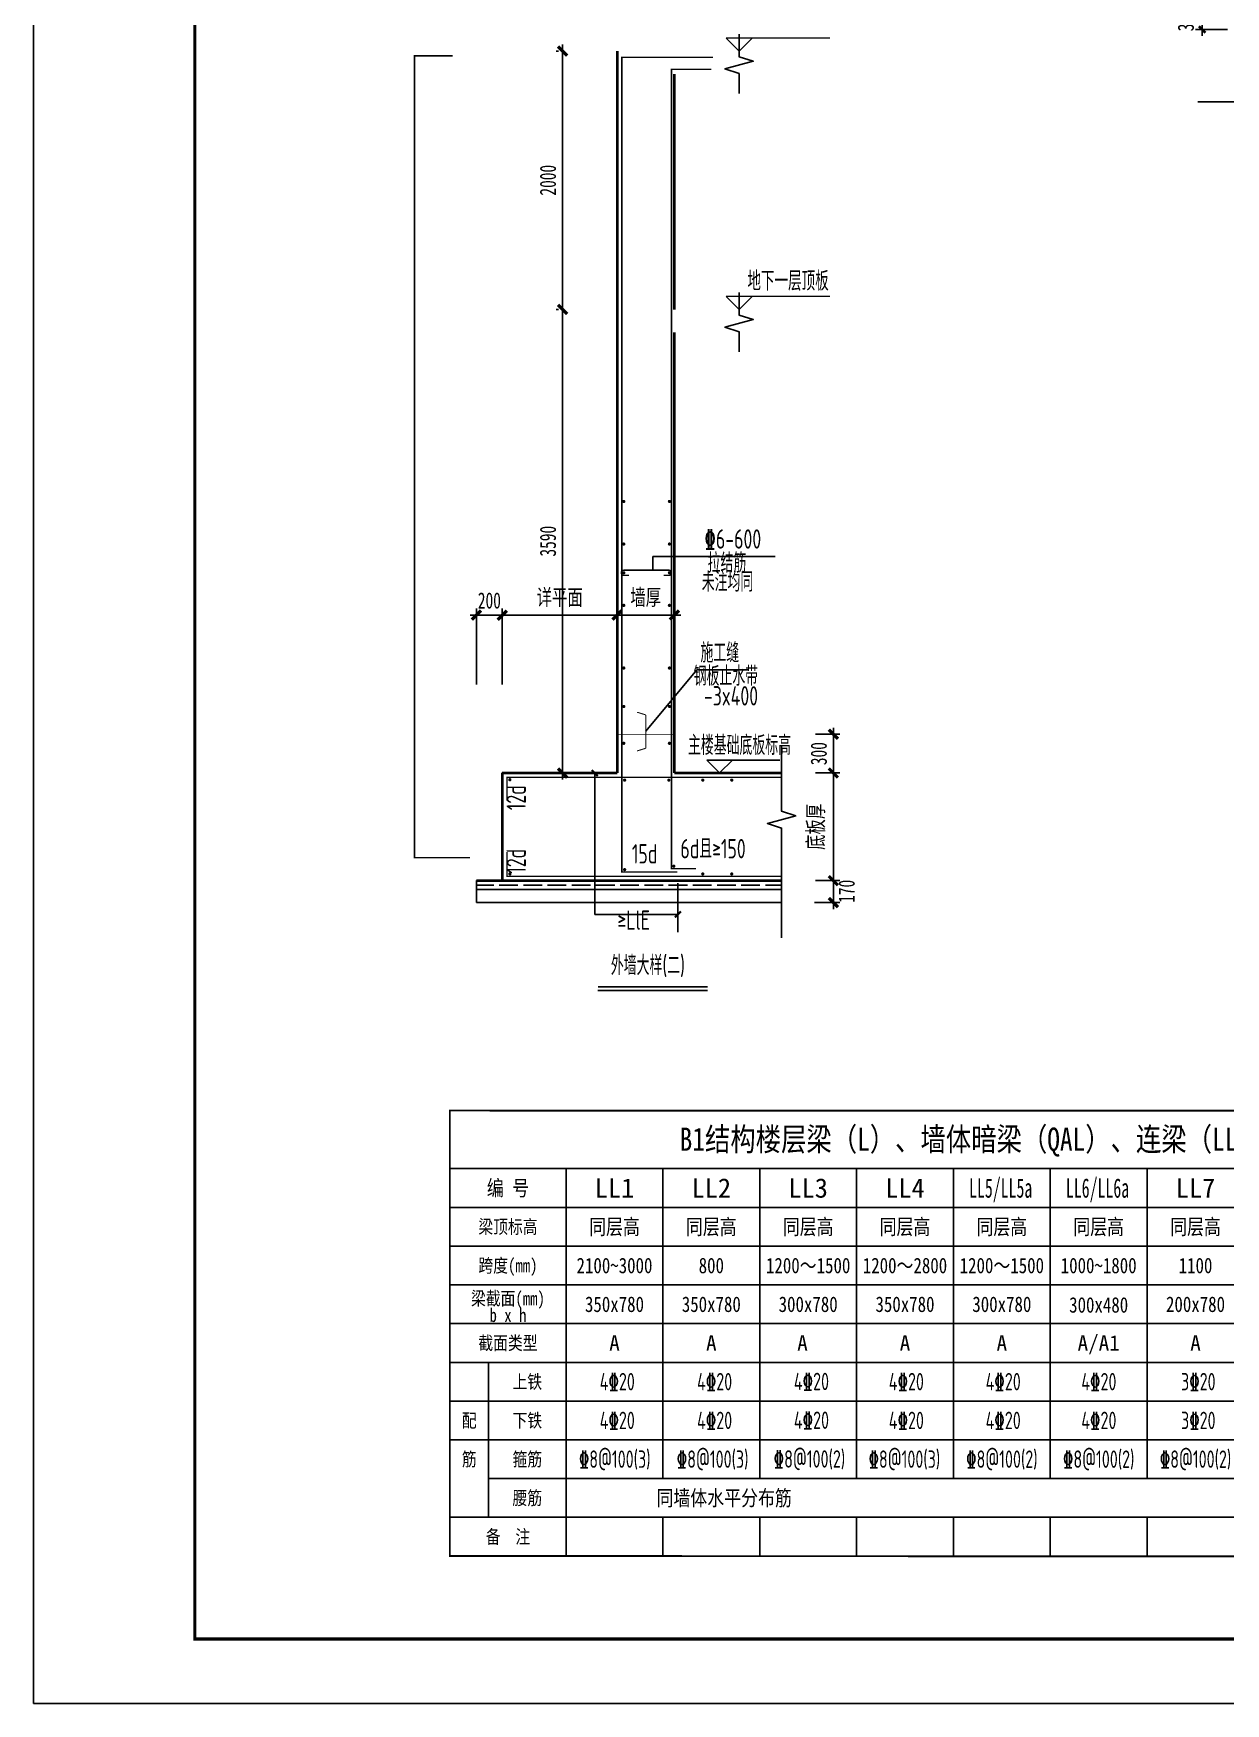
# Model space of a CAD drawing. Extents: x -3200781797 to -8106663, y 494714 to 1244925.
# Drawn here: x -8190763 to -8172296, y 494714 to 520580 of the extents above; entities that cross this region are included whole.
import ezdxf
from ezdxf.enums import TextEntityAlignment as Align
from ezdxf.xclip import XClip

# ---------------------------------------------------------------- set-up
doc = ezdxf.new("R2010")
doc.units = 0
doc.header["$LTSCALE"] = 1000
doc.header["$MEASUREMENT"] = 0
doc.header["$XCLIPFRAME"] = 0
doc.linetypes.add('DASH', pattern=[0.35, 0.25, -0.1])
doc.linetypes.add('节点$0$DASHED', pattern=[0.75, 0.5, -0.25])
doc.layers.get('Defpoints').update_dxf_attribs({"color": 30, "linetype": 'DASH'})
for name, color, linetype in [('3#4#5#模板$0$BORDER', 7, 'Continuous'), ('3#4#5#模板$0$S-SLAB-TEXT', 120, 'Continuous'), ('3#4#5#模板$0$THIN', 7, 'Continuous'), ('DIM', 3, 'Continuous'), ('S-ANNO-TABS', 4, 'Continuous'), ('S-ANNO-TABT', 7, 'Continuous'), ('S-PC-FQ-WYQ', 4, 'Continuous'), ('S-SLAB', 6, 'Continuous'), ('S-WALL-DIMS', 50, 'Continuous'), ('地库模板$0$墙体$0$墙体$0$墙体$0$A-WALL-CONC', 40, 'Continuous'), ('节点$0$s-anno-thic', 6, 'Continuous'), ('节点$0$S-ANNO-THIN', 3, 'Continuous'), ('节点$0$S-DETL', 4, 'Continuous'), ('节点$0$S-DETL-DIMS', 210, 'Continuous'), ('节点$0$S-REIN', 1, 'Continuous'), ('节点$0$S-TEXT', 7, 'Continuous'), ('节点$0$TEXT', 7, 'Continuous'), ('节点$0$THIN', 7, 'Continuous')]:
    doc.layers.add(name, color=color, linetype=linetype)
for name, color, linetype, lineweight in [('地库模板$0$S-SLAB-LOWE-HATC', 193, 'Continuous', 18), ('地库模板$0$S-WALL-CCAD-PPW', 80, 'Continuous', 15), ('节点$0$梁', 4, 'Continuous', 0), ('节点$0$纵文字', 30, 'Continuous', 18)]:
    doc.layers.add(name, color=color, linetype=linetype, lineweight=lineweight)
doc.styles.add('TSSD_Dimension', font='', dxfattribs={"width": 0.7})
doc.styles.add('TSSD_Norm', font='Tssdeng.shx', dxfattribs={"bigfont": 'hztxt.shx'})
doc.styles.add('宋体', font='', dxfattribs={"width": 0.8})
doc.styles.add('节点$0$TSSD_Dimension', font='Tssdeng.shx', dxfattribs={"width": 0.7, "bigfont": 'hztxt.shx'})
doc.styles.add('节点$0$TSSD_NORM', font='tssdeng2.shx', dxfattribs={"width": 0.7, "bigfont": 'tssdchn.shx'})
doc.styles.add('节点$0$TSSD_Rein', font='Tssdeng.shx', dxfattribs={"width": 0.7, "bigfont": 'hztxt.shx'})
doc.styles.add('节点$0$楷体', font='', dxfattribs={"width": 0.7, "height": 250})
doc.styles.get('TSSD_Dimension').set_extended_font_data('KaiTi_GB2312')
doc.styles.get('宋体').set_extended_font_data('SimSun')
doc.styles.get('节点$0$楷体').set_extended_font_data('KaiTi_GB2312')
doc.dimstyles.new('TSSD_100_100', dxfattribs={"dimtxt": 250, "dimasz": 100, "dimexe": 100, "dimexo": 250, "dimgap": 100, "dimtad": 1, "dimdec": 0, "dimzin": 0, "dimdsep": 46, "dimtxsty": 'TSSD_Dimension', "dimblk": 'ARCHTICK', "dimcen": 0, "dimdle": 100, "dimclrt": 7, "dimadec": 0, "dimazin": 0, "dimtfac": 1, "dimtdec": 0, "dimtix": 1, "dimtmove": 2, "dimatfit": 3, "dimfxl": 1, "dimtolj": 1, "dimtzin": 0, "dimarcsym": 0})
doc.dimstyles.new('节点$0$TSSD_100_100$0', dxfattribs={"dimtxt": 300, "dimasz": 100, "dimexe": 100, "dimexo": 0, "dimgap": 50, "dimtad": 1, "dimdec": 0, "dimzin": 0, "dimdsep": 46, "dimtxsty": '节点$0$TSSD_Dimension', "dimblk1": '节点$0$_ArchTick', "dimblk2": '节点$0$_ArchTick', "dimsah": 1, "dimcen": 0, "dimclrt": 7, "dimadec": 0, "dimazin": 0, "dimtfac": 1, "dimtdec": 0, "dimtix": 1, "dimtmove": 2, "dimatfit": 3, "dimldrblk": '节点$0$_ArchTick', "dimfxl": 300, "dimfxlon": 1, "dimtvp": 0.7, "dimtolj": 1, "dimtzin": 0, "dimarcsym": 0})
doc.dimstyles.new('节点$0$TSSD_50_100', dxfattribs={"dimtxt": 250, "dimasz": 100, "dimexe": 100, "dimexo": 250, "dimgap": 100, "dimtad": 1, "dimdec": 0, "dimlfac": 0.5, "dimzin": 0, "dimdsep": 46, "dimtxsty": '节点$0$楷体', "dimblk": '节点$0$_ArchTick', "dimcen": 0, "dimdle": 100, "dimclrt": 7, "dimadec": 0, "dimazin": 0, "dimtfac": 1, "dimtdec": 0, "dimtix": 1, "dimtmove": 2, "dimatfit": 3, "dimfxl": 1, "dimtolj": 1, "dimtzin": 0, "dimarcsym": 0})

# ---------------------------------------------------------------- blocks, each defined once
blk = doc.blocks.new('LL-B4')
at = {"layer": 'S-ANNO-TABS'}
for p, q in [((-100362, 112490), (-71562, 112490)), ((-98562, 112490), (-98562, 106490)), ((-97062, 112490), (-97062, 107690)), ((-95562, 112490), (-95562, 107690)), ((-94062, 112490), (-94062, 107690)), ((-94062, 112490), (-94062, 107690)), ((-92562, 112490), (-92562, 107690)), ((-91062, 112490), (-91062, 107690)), ((-91062, 112490), (-91062, 107690)), ((-89562, 112490), (-89562, 107690)), ((-100362, 111890), (-71562, 111890)), ((-100362, 111890), (-71562, 111890)), ((-100362, 111290), (-71562, 111290)), ((-100362, 110690), (-71562, 110690)), ((-100362, 110090), (-71562, 110090)), ((-100362, 109490), (-71562, 109490)), ((-99762, 109490), (-99762, 107090)), ((-100362, 108890), (-71562, 108890)), ((-100362, 108290), (-71562, 108290)), ((-99762, 107690), (-71562, 107690)), ((-100362, 107090), (-71562, 107090)), ((-97062, 107090), (-97062, 106490)), ((-95562, 107090), (-95562, 106490)), ((-94062, 107090), (-94062, 106490)), ((-94062, 107090), (-94062, 106490)), ((-92562, 107090), (-92562, 106490)), ((-91062, 107090), (-91062, 106490)), ((-91062, 107090), (-91062, 106490)), ((-89562, 107090), (-89562, 106490))]:
    blk.add_line(p, q, dxfattribs=at)
at = {"layer": 'S-ANNO-TABS', "const_width": 30}
blk.add_lwpolyline([(-100362, 113390), (-71562, 113382), (-71562, 106482), (-100362, 106490)], close=True, dxfattribs=at)
at = {"layer": 'S-ANNO-TABT'}
for s, height, style, width, p in [('编 号', 240, '宋体', 0.8, (-99462, 112190)), ('LL5/LL5a', 300, '宋体', 0.6, (-91830, 112190)), ('LL6/LL6a', 300, '宋体', 0.6, (-90330, 112190)), ('同层高', 240, '宋体', 0.8, (-97812, 111590)), ('同层高', 240, '宋体', 0.8, (-96312, 111590)), ('同层高', 240, '宋体', 0.8, (-94812, 111590)), ('同层高', 240, '宋体', 0.8, (-93312, 111590)), ('同层高', 240, '宋体', 0.8, (-91812, 111590)), ('同层高', 240, '宋体', 0.8, (-90312, 111590)), ('同层高', 240, '宋体', 0.8, (-88812, 111590)), ('梁顶标高', 210, '宋体', 0.8, (-99462, 111590)), ('跨度(mm)', 210, '宋体', 0.8, (-99462, 110990)), ('2100~3000', 240, '宋体', 0.8, (-97812, 110990)), ('800', 240, '宋体', 0.8, (-96312, 110990)), ('1200～1500', 240, '宋体', 0.8, (-94812, 110990)), ('1200～2800', 240, '宋体', 0.8, (-93312, 110990)), ('1200～1500', 240, '宋体', 0.8, (-91812, 110990)), ('1000~1800', 240, '宋体', 0.8, (-90312, 110990)), ('1100', 240, '宋体', 0.8, (-88812, 110990)), ('梁截面(mm)', 210, '宋体', 0.8, (-99462, 110480)), ('350x780', 240, '宋体', 0.8, (-97812, 110390)), ('350x780', 240, '宋体', 0.8, (-96312, 110390)), ('300x780', 240, '宋体', 0.8, (-94812, 110390)), ('350x780', 240, '宋体', 0.8, (-93312, 110390)), ('300x780', 240, '宋体', 0.8, (-91812, 110390)), ('300x480', 240, '宋体', 0.8, (-90312, 110380)), ('200x780', 240, '宋体', 0.8, (-88812, 110390)), ('b x h', 210, '宋体', 0.8, (-99462, 110220)), ('截面类型', 210, '宋体', 0.8, (-99462, 109791)), ('上铁', 210, '宋体', 0.8, (-99162, 109190)), ('4%%13220', 270, 'TSSD_Norm', 0.7, (-97769, 109191)), ('4%%13220', 270, 'TSSD_Norm', 0.7, (-96261, 109191)), ('4%%13220', 270, 'TSSD_Norm', 0.7, (-94761, 109194)), ('4%%13220', 270, 'TSSD_Norm', 0.7, (-93291, 109191)), ('4%%13220', 270, 'TSSD_Norm', 0.7, (-91791, 109191)), ('4%%13220', 270, 'TSSD_Norm', 0.7, (-90309, 109191)), ('3%%13220', 270, 'TSSD_Norm', 0.7, (-88769, 109191)), ('配', 210, '宋体', 0.8, (-100062, 108590)), ('下铁', 210, '宋体', 0.8, (-99162, 108590)), ('4%%13220', 270, 'TSSD_Norm', 0.7, (-97769, 108591)), ('4%%13220', 270, 'TSSD_Norm', 0.7, (-96261, 108591)), ('4%%13220', 270, 'TSSD_Norm', 0.7, (-94761, 108594)), ('4%%13220', 270, 'TSSD_Norm', 0.7, (-93291, 108591)), ('4%%13220', 270, 'TSSD_Norm', 0.7, (-91791, 108591)), ('4%%13220', 270, 'TSSD_Norm', 0.7, (-90309, 108591)), ('3%%13220', 270, 'TSSD_Norm', 0.7, (-88769, 108591)), ('筋', 210, '宋体', 0.8, (-100062, 107990)), ('箍筋', 210, '宋体', 0.8, (-99162, 107990)), ('%%1328@100(3)', 270, 'TSSD_Norm', 0.7, (-97809, 107991)), ('%%1328@100(3)', 270, 'TSSD_Norm', 0.7, (-96292, 107991)), ('%%1328@100(2)', 270, 'TSSD_Norm', 0.7, (-94792, 107994)), ('%%1328@100(3)', 270, 'TSSD_Norm', 0.7, (-93322, 107991)), ('%%1328@100(2)', 270, 'TSSD_Norm', 0.7, (-91812, 107991)), ('%%1328@100(2)', 270, 'TSSD_Norm', 0.7, (-90312, 107991)), ('%%1328@100(2)', 270, 'TSSD_Norm', 0.7, (-88812, 107991)), ('腰筋', 210, '宋体', 0.8, (-99162, 107390)), ('同墙体水平分布筋', 240, '宋体', 0.8, (-96113, 107390)), ('备  注', 210, '宋体', 0.8, (-99462, 106791))]:
    blk.add_text(s, height=height, dxfattribs=dict(at, style=style, width=width)).set_placement(p, align=Align.MIDDLE_CENTER)
at = {"layer": 'S-ANNO-TABT', "style": '宋体'}
for s, height, p in [('LL1', 300, (-97812, 112190)), ('LL2', 300, (-96312, 112190)), ('LL3', 300, (-94812, 112190)), ('LL4', 300, (-93312, 112190)), ('LL7', 300, (-88812, 112190)), ('A/A1', 240, (-90312, 109791)), ('A', 240, (-97812, 109791)), ('A', 240, (-96312, 109791)), ('A', 240, (-94900, 109791)), ('A', 240, (-93312, 109791)), ('A', 240, (-91812, 109791)), ('A', 240, (-88812, 109791))]:
    blk.add_text(s, height=height, dxfattribs=at).set_placement(p, align=Align.MIDDLE_CENTER)
blk = doc.blocks.new('节点$0$_ArchTick')
at = {"color": 0, "linetype": 'ByBlock', "const_width": 0.5}
blk.add_lwpolyline([(-0.71, -0.71), (0.71, 0.71)], dxfattribs=at)
blk = doc.blocks.new('*D3869')
at = {"layer": 'Defpoints', "color": 0, "transparency": 16777216}
for p in [(4388, -125755), (4388, -127422), (4915, -127422)]:
    blk.add_point(p, dxfattribs=at)
at = {"layer": '节点$0$S-DETL-DIMS', "color": 0, "lineweight": -2, "transparency": 16777216}
for p, q in [((4915, -125655), (4915, -127522)), ((4638, -125755), (5015, -125755)), ((4638, -127422), (5015, -127422))]:
    blk.add_line(p, q, dxfattribs=at)
at = {"layer": '节点$0$S-DETL-DIMS', "color": 0, "lineweight": -2, "transparency": 16777216, "xscale": 100, "yscale": 100, "zscale": 100}
for p, rotation in [((4915, -125755), 90), ((4915, -127422), 270)]:
    blk.add_blockref('节点$0$_ArchTick', p, dxfattribs=dict(at, rotation=rotation))
at = {"layer": '节点$0$S-DETL-DIMS', "color": 7, "transparency": 16777216, "insert": (4654, -126588), "char_height": 250, "attachment_point": 5, "rotation": 90, "style": '节点$0$楷体'}
blk.add_mtext('\\A1;底板厚', dxfattribs=at)
blk = doc.blocks.new('*D3881')
at = {"layer": 'Defpoints', "color": 0, "transparency": 16777216}
for p in [(4388, -127422), (4371, -127762), (4915, -127762)]:
    blk.add_point(p, dxfattribs=at)
at = {"layer": '节点$0$S-DETL-DIMS', "color": 0, "lineweight": -2, "transparency": 16777216}
for p, q in [((4638, -127422), (5015, -127422)), ((4915, -127322), (4915, -127862)), ((4621, -127762), (5015, -127762))]:
    blk.add_line(p, q, dxfattribs=at)
at = {"layer": '节点$0$S-DETL-DIMS', "color": 0, "lineweight": -2, "transparency": 16777216, "xscale": 100, "yscale": 100, "zscale": 100}
for p, rotation in [((4915, -127422), 90), ((4915, -127762), 270)]:
    blk.add_blockref('节点$0$_ArchTick', p, dxfattribs=dict(at, rotation=rotation))
at = {"layer": '节点$0$S-DETL-DIMS', "color": 7, "transparency": 16777216, "insert": (5122, -127587), "char_height": 250, "attachment_point": 5, "rotation": 90, "style": '节点$0$楷体'}
blk.add_mtext('\\A1;170', dxfattribs=at)
blk = doc.blocks.new('*D3882')
at = {"layer": 'Defpoints', "color": 0, "transparency": 16777216}
for p in [(1565, -123310), (1565, -123310), (2454, -123310)]:
    blk.add_point(p, dxfattribs=at)
at = {"layer": '节点$0$S-DETL-DIMS', "color": 0, "lineweight": -2, "transparency": 16777216}
for p, q in [((1565, -123060), (1565, -123210)), ((2454, -123060), (2454, -123210)), ((2554, -123310), (1465, -123310))]:
    blk.add_line(p, q, dxfattribs=at)
at = {"layer": '节点$0$S-DETL-DIMS', "color": 0, "lineweight": -2, "transparency": 16777216, "xscale": 100, "yscale": 100, "zscale": 100, "rotation": 180}
blk.add_blockref('节点$0$_ArchTick', (1565, -123310), dxfattribs=at)
at = {"layer": '节点$0$S-DETL-DIMS', "color": 0, "lineweight": -2, "transparency": 16777216, "xscale": 100, "yscale": 100, "zscale": 100}
blk.add_blockref('节点$0$_ArchTick', (2454, -123310), dxfattribs=at)
at = {"layer": '节点$0$S-DETL-DIMS', "color": 7, "transparency": 16777216, "insert": (2009, -123046), "char_height": 250, "attachment_point": 5, "style": '节点$0$楷体'}
blk.add_mtext('\\A1;墙厚', dxfattribs=at)
blk = doc.blocks.new('*D3883')
at = {"layer": 'Defpoints', "color": 0, "transparency": 16777216}
for p in [(4388, -125155), (4388, -125755), (4915, -125755)]:
    blk.add_point(p, dxfattribs=at)
at = {"layer": '节点$0$S-DETL-DIMS', "color": 0, "lineweight": -2, "transparency": 16777216}
for p, q in [((4638, -125155), (5015, -125155)), ((4915, -125055), (4915, -125855)), ((4638, -125755), (5015, -125755))]:
    blk.add_line(p, q, dxfattribs=at)
at = {"layer": '节点$0$S-DETL-DIMS', "color": 0, "lineweight": -2, "transparency": 16777216, "xscale": 100, "yscale": 100, "zscale": 100}
for p, rotation in [((4915, -125155), 90), ((4915, -125755), 270)]:
    blk.add_blockref('节点$0$_ArchTick', p, dxfattribs=dict(at, rotation=rotation))
at = {"layer": '节点$0$S-DETL-DIMS', "color": 7, "transparency": 16777216, "insert": (4690, -125455), "char_height": 250, "attachment_point": 5, "rotation": 90, "style": '节点$0$楷体'}
blk.add_mtext('\\A1;300', dxfattribs=at)
blk = doc.blocks.new('*D3884')
at = {"layer": 'Defpoints', "color": 0, "transparency": 16777216}
for p in [(1565, -123310), (-213, -124636), (1565, -124636)]:
    blk.add_point(p, dxfattribs=at)
at = {"layer": '节点$0$S-DETL-DIMS', "color": 0, "lineweight": -2, "transparency": 16777216}
for p, q in [((-313, -123310), (1665, -123310)), ((-213, -124386), (-213, -123210)), ((1565, -124386), (1565, -123210))]:
    blk.add_line(p, q, dxfattribs=at)
at = {"layer": '节点$0$S-DETL-DIMS', "color": 0, "lineweight": -2, "transparency": 16777216, "xscale": 100, "yscale": 100, "zscale": 100, "rotation": 180}
blk.add_blockref('节点$0$_ArchTick', (-213, -123310), dxfattribs=at)
at = {"layer": '节点$0$S-DETL-DIMS', "color": 0, "lineweight": -2, "transparency": 16777216, "xscale": 100, "yscale": 100, "zscale": 100}
blk.add_blockref('节点$0$_ArchTick', (1565, -123310), dxfattribs=at)
at = {"layer": '节点$0$S-DETL-DIMS', "color": 7, "transparency": 16777216, "insert": (676, -123047), "char_height": 250, "attachment_point": 5, "style": '节点$0$楷体'}
blk.add_mtext('\\A1;详平面', dxfattribs=at)
blk = doc.blocks.new('*D3885')
at = {"layer": 'Defpoints', "color": 0, "transparency": 16777216}
for p in [(-613, -123310), (-613, -124636), (-213, -124636)]:
    blk.add_point(p, dxfattribs=at)
at = {"layer": '节点$0$S-DETL-DIMS', "color": 0, "lineweight": -2, "transparency": 16777216}
for p, q in [((-613, -123310), (-713, -123310)), ((-613, -124386), (-613, -123210)), ((-213, -123310), (-613, -123310)), ((-213, -124386), (-213, -123210)), ((-213, -123310), (-113, -123310))]:
    blk.add_line(p, q, dxfattribs=at)
at = {"layer": '节点$0$S-DETL-DIMS', "color": 0, "lineweight": -2, "transparency": 16777216, "xscale": 100, "yscale": 100, "zscale": 100}
blk.add_blockref('节点$0$_ArchTick', (-613, -123310), dxfattribs=at)
at = {"layer": '节点$0$S-DETL-DIMS', "color": 0, "lineweight": -2, "transparency": 16777216, "xscale": 100, "yscale": 100, "zscale": 100, "rotation": 180}
blk.add_blockref('节点$0$_ArchTick', (-213, -123310), dxfattribs=at)
at = {"layer": '节点$0$S-DETL-DIMS', "color": 7, "transparency": 16777216, "insert": (-413, -123085), "char_height": 250, "attachment_point": 5, "style": '节点$0$楷体'}
blk.add_mtext('\\A1;200', dxfattribs=at)
blk = doc.blocks.new('*D3906')
at = {"layer": 'Defpoints', "color": 0, "transparency": 16777216}
for p in [(720, -118575), (906, -118575), (906, -125755)]:
    blk.add_point(p, dxfattribs=at)
at = {"layer": '节点$0$S-DETL-DIMS', "color": 0, "lineweight": -2, "transparency": 16777216}
for p, q in [((656, -118575), (620, -118575)), ((720, -125855), (720, -118475)), ((656, -125755), (620, -125755))]:
    blk.add_line(p, q, dxfattribs=at)
at = {"layer": '节点$0$S-DETL-DIMS', "color": 0, "lineweight": -2, "transparency": 16777216, "xscale": 100, "yscale": 100, "zscale": 100}
for p, rotation in [((720, -118575), 90), ((720, -125755), 270)]:
    blk.add_blockref('节点$0$_ArchTick', p, dxfattribs=dict(at, rotation=rotation))
at = {"layer": '节点$0$S-DETL-DIMS', "color": 7, "transparency": 16777216, "insert": (495, -122165), "char_height": 250, "attachment_point": 5, "rotation": 90, "style": '节点$0$楷体'}
blk.add_mtext('\\A1;3590', dxfattribs=at)
blk = doc.blocks.new('*D3924')
at = {"layer": 'Defpoints', "color": 0, "transparency": 16777216}
for p in [(720, -114575), (906, -114575), (906, -118575)]:
    blk.add_point(p, dxfattribs=at)
at = {"layer": '节点$0$S-DETL-DIMS', "color": 0, "lineweight": -2, "transparency": 16777216}
for p, q in [((656, -114575), (620, -114575)), ((720, -118675), (720, -114475)), ((656, -118575), (620, -118575))]:
    blk.add_line(p, q, dxfattribs=at)
at = {"layer": '节点$0$S-DETL-DIMS', "color": 0, "lineweight": -2, "transparency": 16777216, "xscale": 100, "yscale": 100, "zscale": 100}
for p, rotation in [((720, -114575), 90), ((720, -118575), 270)]:
    blk.add_blockref('节点$0$_ArchTick', p, dxfattribs=dict(at, rotation=rotation))
at = {"layer": '节点$0$S-DETL-DIMS', "color": 7, "transparency": 16777216, "insert": (495, -116575), "char_height": 250, "attachment_point": 5, "rotation": 90, "style": '节点$0$楷体'}
blk.add_mtext('\\A1;2000', dxfattribs=at)
blk = doc.blocks.new('_ArchTick')
at = {"color": 0, "linetype": 'ByBlock', "const_width": 0.4}
blk.add_lwpolyline([(-0.5, -0.5), (0.5, 0.5)], dxfattribs=at)
blk = doc.blocks.new('*D871')
at = {"layer": 'Defpoints', "color": 0, "transparency": 16777216}
for p in [(36531, -112989), (35889, -113288), (36531, -113288)]:
    blk.add_point(p, dxfattribs=at)
at = {"layer": 'DIM', "color": 0, "lineweight": -2, "transparency": 16777216}
for p, q in [((36281, -112989), (35789, -112989)), ((35889, -112889), (35889, -113388)), ((36281, -113288), (35789, -113288))]:
    blk.add_line(p, q, dxfattribs=at)
at = {"layer": 'DIM', "color": 0, "lineweight": -2, "transparency": 16777216, "xscale": 100, "yscale": 100, "zscale": 100}
for p, rotation in [((35889, -112989), 90), ((35889, -113288), 270)]:
    blk.add_blockref('_ArchTick', p, dxfattribs=dict(at, rotation=rotation))
at = {"layer": 'DIM', "color": 7, "transparency": 16777216, "insert": (35639, -113137), "char_height": 250, "attachment_point": 5, "rotation": 90, "style": 'TSSD_Dimension'}
blk.add_mtext('\\A1;300', dxfattribs=at)
blk = doc.blocks.new('地库模板$0$B1墙')
at = {"layer": '地库模板$0$S-SLAB-LOWE-HATC'}
h = blk.add_hatch(dxfattribs=at)
h.set_pattern_fill('HEX', color=256, scale=150)
h.set_pattern_definition([(0, (4200.1, -94190.1), (0, 824.889), [476.25, -952.5]), (120, (4200.1, -94190.1), (-714.375, -412.4445), [476.25, -952.5]), (60, (4676.3, -94190.1), (-714.375, 412.4445), [476.25, -952.5])])
h.paths.add_polyline_path([(83900, -73090), (83900, -60590), (76700, -60590), (76700, -57940), (69050, -57940), (69050, -60590), (62250, -60590), (62250, -62540), (60050, -62540), (60050, -67090), (59250, -67090), (59250, -68790), (57451, -68790), (57450, -70791), (46250, -70791), (46250, -67691), (43600, -67691), (43600, -70791), (28300, -70791), (28300, -67691), (25650, -67691), (25650, -70790), (14950, -70790), (14950, -64040), (12951, -64040), (12951, -62190), (11300, -62190), (11300, -60390), (6300, -60390), (6300, -63490), (4200, -63490), (4200, -94190), (30500, -94190), (30500, -87190), (58400, -87189), (58400, -85990), (61200, -85990), (61200, -82790), (70400, -82790), (70400, -82190), (73800, -82190), (73800, -82790), (82300, -82790), (82300, -96450), (107150, -96450), (107150, -89500), (149100, -89500), (149100, -74390), (147500, -74390), (147500, -72590), (147250, -72590), (147250, -70790), (136500, -70790), (136500, -69290), (133850, -69290), (133850, -70790), (126000, -70790), (126000, -73090), (118150, -73090), (118150, -69990), (115500, -69990), (115500, -73090), (97250, -73090), (97250, -69990), (94600, -69990), (94600, -73090)])
at = {"layer": '地库模板$0$S-WALL-CCAD-PPW'}
h = blk.add_hatch(dxfattribs=at)
h.set_pattern_fill('ANSI37', color=256, scale=50, style=0)
h.set_pattern_definition([(45, (-525585599.63, -299565550.96), (-112.253201513, 112.253201513), []), (135, (-525585599.63, -299565550.96), (-112.253201513, -112.253201513), [])])
h.paths.add_polyline_path([(30500, -87190), (30500, -94190), (4200, -94190), (4200, -63490), (3900, -63490), (3900, -94490), (30800, -94490), (30800, -87490), (58400, -87490), (58400, -87190)])
at = {"layer": '地库模板$0$S-SLAB-LOWE-HATC', "const_width": 0.5}
blk.add_lwpolyline([(58400, -87189), (30500, -87190), (30500, -94190), (4200, -94190), (4200, -63490), (6300, -63490), (6300, -60390), (11300, -60390), (11300, -62190), (12951, -62190), (12951, -64040), (14950, -64040), (14950, -70790), (25650, -70790), (25650, -67691), (28300, -67691), (28300, -70791), (43600, -70791), (43600, -67691), (46250, -67691), (46250, -70791), (57450, -70791)], dxfattribs=at)
at = {"layer": '地库模板$0$S-WALL-CCAD-PPW', "const_width": 0.25}
blk.add_lwpolyline([(4200, -63490), (3900, -63490), (3900, -94490), (30800, -94490), (30800, -87490), (58400, -87490), (58400, -87190), (30500, -87190), (30500, -94190), (4200, -94190)], close=True, dxfattribs=at)
blk = doc.blocks.new('地库模板')
at = {"layer": '地库模板$0$墙体$0$墙体$0$墙体$0$A-WALL-CONC'}
blk.add_blockref('地库模板$0$B1墙', (525885600, 299565551), dxfattribs=at)
blk = doc.blocks.new('节点')
at = {"layer": '节点$0$s-anno-thic', "const_width": 25}
blk.add_lwpolyline([(2967.2, -129064.8), (1268, -129064.8)], dxfattribs=at)
at = {"layer": '节点$0$S-ANNO-THIN'}
for points in [[(3455.4, -115232.7), (3455.4, -114922.5), (3235.4, -114852.5), (3675.4, -114732.5), (3455.4, -114662.5), (3455.4, -114314.4)], [(3455.4, -115232.7), (3455.4, -114922.5), (3235.4, -114852.5), (3675.4, -114732.5), (3455.4, -114662.5), (3455.4, -114314.4)], [(3455.4, -119232.7), (3455.4, -118922.5), (3235.4, -118852.5), (3675.4, -118732.5), (3455.4, -118662.5), (3455.4, -118314.4)], [(4113.6, -125346.3), (4113.6, -126348.6), (4333.6, -126418.6), (3893.6, -126538.6), (4113.6, -126608.6), (4113.6, -128306.4)], [(2967.2, -129123.4), (1268, -129123.4)]]:
    blk.add_lwpolyline(points, dxfattribs=at)
at = {"layer": '节点$0$S-DETL'}
for p, q in [((-613.5, -127421.6), (4113.6, -127421.6)), ((4113.6, -127421.6), (-613.5, -127421.6)), ((4113.6, -127421.6), (-613.5, -127421.6)), ((-613.5, -127421.6), (-613.5, -127761.6)), ((-613.5, -127561.6), (4113.6, -127561.6)), ((4113.6, -127561.6), (-613.5, -127561.6)), ((4113.6, -127561.6), (-613.5, -127561.6)), ((-613.5, -127561.6), (4113.6, -127561.6)), ((-613.5, -127761.6), (4113.6, -127761.6)), ((4113.6, -127761.6), (-613.5, -127761.6)), ((4113.6, -127761.6), (-613.5, -127761.6)), ((-613.5, -127761.6), (4113.6, -127761.6))]:
    blk.add_line(p, q, dxfattribs=at)
at = {"layer": '节点$0$S-DETL', "color": 7, "linetype": '节点$0$DASHED', "ltscale": 0.5}
for p, q in [((4113.6, -127491.6), (-613.5, -127491.6)), ((-596.2, -127491.6), (4096.3, -127491.6))]:
    blk.add_line(p, q, dxfattribs=at)
at = {"layer": '节点$0$S-REIN'}
for points in [[(-981.2, -114648.7, 23.3, 23.3, 0), (-1572.2, -114648.7, 23.3, 23.3, 0), (-1572.2, -127067, 23.3, 23.3, 0), (-715.4, -127067, 0, 0, 0)], [(2498.9, -127288.3, 23.3, 23.3, 0), (1638.1, -127288.3, 23.3, 23.3, 0), (1638.1, -114671.2, 23.3, 23.3, 0), (3048.5, -114671.2, 0, 0, 0)], [(2786.2, -127235.9, 23.3, 23.3, 0), (2407, -127235.9, 23.3, 23.3, 0), (2407, -114856.6, 23.3, 23.3, 0), (3025, -114856.6, 0, 0, 0)]]:
    blk.add_lwpolyline(points, format="xyseb", dxfattribs=at)
at = {"layer": '节点$0$S-REIN', "const_width": 25}
for points in [[(1656.4, -121550, 1), (1681.4, -121550, 1)], [(2388.6, -121550, -1), (2363.6, -121550, -1)], [(1656.4, -122209.5, 1), (1681.4, -122209.5, 1)], [(2388.6, -122209.5, -1), (2363.6, -122209.5, -1)], [(1656.4, -122654.8, 1), (1681.4, -122654.8, 1)], [(2388.6, -122654.8, -1), (2363.6, -122654.8, -1)], [(1656.4, -123159.1, 1), (1681.4, -123159.1, 1)], [(2388.6, -123159.1, -1), (2363.6, -123159.1, -1)], [(1656.4, -124129.5, 1), (1681.4, -124129.5, 1)], [(2388.6, -124129.5, -1), (2363.6, -124129.5, -1)], [(1656.4, -124724.9, 1), (1681.4, -124724.9, 1)], [(2388.6, -124724.9, -1), (2363.6, -124724.9, -1)], [(1656.4, -125295.2, 1), (1681.4, -125295.2, 1)], [(2388.6, -125295.2, -1), (2363.6, -125295.2, -1)], [(-107.7, -125858.8, -1), (-82.7, -125858.8, -1)], [(1669.7, -125865.4, 1), (1694.7, -125865.4, 1)], [(2354.1, -125865.4, 1), (2379.1, -125865.4, 1)], [(2880, -125865.4, 1), (2905, -125865.4, 1)], [(3328.8, -125865.4, 1), (3353.8, -125865.4, 1)], [(1669.7, -127251.1, 1), (1694.7, -127251.1, 1)], [(2432.1, -127198.8, 1), (2457.1, -127198.8, 1)], [(-107.7, -127317.8, 1), (-82.7, -127317.8, 1)], [(2880, -127318.3, 1), (2905, -127318.3, 1)], [(3328.8, -127318.3, 1), (3353.8, -127318.3, 1)]]:
    blk.add_lwpolyline(points, format="xyb", close=True, dxfattribs=at)
at = {"layer": '节点$0$S-REIN', "const_width": 23.3}
blk.add_lwpolyline([(1750.7, -122694.8), (1670.7, -122694.8, -1), (1670.7, -122614.8), (2368.9, -122614.8, -1), (2368.9, -122694.8), (2288.9, -122694.8)], format="xyb", dxfattribs=at)
for points in [[(-139.3, -126185.2), (-139.3, -125821.6), (4113.6, -125821.6)], [(-139.3, -126980.8), (-139.3, -127355), (4113.6, -127355)]]:
    blk.add_lwpolyline(points, dxfattribs=at)
at = {"layer": '节点$0$THIN'}
for p, q in [((2120.3, -122614.8), (2120.3, -122402.2)), ((2120.3, -122402.2), (4013.6, -122402.2)), ((2802.4, -124156.5), (2009.2, -125105.5)), ((2802.4, -124156.5), (3607.8, -124156.5)), ((2953.3, -125555), (4087.5, -125555)), ((3153.3, -125755), (2953.3, -125555)), ((3153.3, -125755), (3353.3, -125555)), ((1409.1, -125755), (955.1, -125755)), ((1219.1, -125755), (1219.1, -127946)), ((-213, -127421.6), (4113.6, -127421.6)), ((2508.2, -127460.3), (2508.2, -128220.1)), ((1219.1, -127946), (2508.2, -127946))]:
    blk.add_line(p, q, dxfattribs=at)
at = {"layer": '节点$0$THIN', "linetype": 'Continuous'}
for points, const_width in [([(2009.2, -124855.2), (1874.7, -124813.6)], 15), ([(2009.2, -125372.1), (2009.2, -124855.2)], 15), ([(1564.7, -125155.5), (1942.5, -125155.5), (1942.5, -125155.5), (2075.9, -125155.5), (2075.9, -125155.5), (2453.6, -125155.5)], 8.33), ([(2009.2, -125372.1), (1874.7, -125413.7)], 15)]:
    blk.add_lwpolyline(points, dxfattribs=dict(at, const_width=const_width))
at = {"layer": '节点$0$THIN', "const_width": 33.3}
for points in [[(1265.8, -125801.6), (1172.5, -125708.3)], [(2461.5, -127992.7), (2554.9, -127899.4)]]:
    blk.add_lwpolyline(points, dxfattribs=at)
at = {"layer": '节点$0$梁', "lineweight": 40}
for p, q in [((1564.7, -114575), (1564.7, -125755)), ((2453.6, -118575), (2453.6, -114935)), ((2453.6, -125755), (2453.6, -118935)), ((-213, -125755), (-213, -127421.6)), ((-213, -125755), (1564.7, -125755)), ((2453.6, -125755), (4113.6, -125755)), ((-613.5, -127421.6), (4113.6, -127421.6))]:
    blk.add_line(p, q, dxfattribs=at)
at = {"layer": '节点$0$梁', "lineweight": 40, "const_width": 0.3}
for points in [[(3455.4, -114575), (1564.7, -114575)], [(3455.4, -114575), (2453.6, -114575)], [(3455.4, -114935), (2453.6, -114935)], [(3455.4, -114935), (2453.6, -114935)], [(3455.4, -118575), (2453.6, -118575)], [(3455.4, -118935), (2453.6, -118935)]]:
    blk.add_lwpolyline(points, dxfattribs=at)
at = {"layer": '节点$0$纵文字', "color": 3}
for points in [[(4858.8, -114375), (3255.4, -114375), (3455.4, -114575), (3655.4, -114375)], [(4858.8, -114375), (3255.4, -114375), (3455.4, -114575), (3655.4, -114375)], [(4858.8, -118375), (3255.4, -118375), (3455.4, -118575), (3655.4, -118375)]]:
    blk.add_lwpolyline(points, dxfattribs=at)
at = {"layer": '节点$0$S-TEXT', "style": '节点$0$TSSD_NORM', "width": 0.7}
blk.add_text('外墙大样(二)', height=300, dxfattribs=at).set_placement((1469.1, -128975.7), align=Align.BOTTOM_LEFT)
at = {"layer": '节点$0$TEXT', "style": '节点$0$TSSD_NORM', "width": 0.7}
for s, p in [('%%1326-600', (3797.6, -122371.3)), ('拉结筋', (3566.3, -122741.5)), ('未注均同', (3674.5, -123034.7)), ('施工缝', (3455.6, -124135)), ('钢板止水带', (3749.4, -124494.4)), ('-3x400', (3749.4, -124800.1)), ('%%147LlE', (2074.2, -128273.7))]:
    blk.add_text(s, height=300, dxfattribs=at).set_placement(p, align=Align.BOTTOM_RIGHT)
blk.add_text('主楼基础底板标高', height=300, dxfattribs=at).set_placement((2663.4, -125326.3), align=Align.MIDDLE_LEFT)
for p in [(242.4, -126329.9), (242.4, -127314.3)]:
    blk.add_text('12d', height=300, rotation=90, dxfattribs=at).set_placement(p, align=Align.BOTTOM_LEFT)
for s, p in [('15d', (1794.7, -127246.1)), ('6d且≥150', (2545.6, -127167))]:
    blk.add_text(s, height=300, dxfattribs=at).set_placement(p, align=Align.BOTTOM_LEFT)
at = {"layer": '节点$0$纵文字', "style": '节点$0$TSSD_Rein', "width": 0.7}
blk.add_text('地下一层顶板', height=300, dxfattribs=at).set_placement((4843.7, -118375), align=Align.BOTTOM_RIGHT)
at = {"layer": '节点$0$S-DETL-DIMS'}
for base, p1, p2, picture, middle in [((720.4, -114575), (906.5, -118575), (906.5, -114575), '*D3924', (495.4, -116575)), ((720.4, -118575), (906.5, -125755), (906.5, -118575), '*D3906', (495.4, -122165)), ((4914.8, -125755), (4388, -125155.5), (4388, -125755), '*D3883', (4689.8, -125455.2))]:
    dim = blk.add_linear_dim(base=base, p1=p1, p2=p2, angle=90, dimstyle='节点$0$TSSD_50_100', dxfattribs=at)
    dim.commit()
    dim.dimension.update_dxf_attribs({"geometry": picture, "text_midpoint": middle})
dim = blk.add_linear_dim(base=(-613.5, -123309.8), p1=(-213, -124636.3), p2=(-613.5, -124636.3), dimstyle='节点$0$TSSD_50_100', dxfattribs=at)
dim.commit()
dim.dimension.update_dxf_attribs({"geometry": '*D3885', "text_midpoint": (-413.3, -123084.8)})
dim = blk.add_linear_dim(base=(1564.7, -123309.8), p1=(-213, -124636.3), p2=(1564.7, -124636.3), text='详平面', dimstyle='节点$0$TSSD_100_100$0', override={"dimtxt": 250, "dimexo": 250, "dimgap": 100, "dimtxsty": '节点$0$楷体', "dimblk": '节点$0$_ArchTick', "dimsah": 0, "dimdle": 100, "dimfxl": 1, "dimfxlon": 0, "dimtvp": 0}, dxfattribs=at)
dim.commit()
dim.dimension.update_dxf_attribs({"geometry": '*D3884', "text_midpoint": (675.9, -123047)})
for base, p1, p2, angle, text, picture, middle in [((1564.7, -123309.8), (2453.6, -123309.8), (1564.7, -123309.8), 180, '墙厚', '*D3882', (2009.2, -123045.6)), ((4914.8, -127421.6), (4388, -125755), (4388, -127421.6), 90, '底板厚', '*D3869', (4654, -126588.3))]:
    dim = blk.add_linear_dim(base=base, p1=p1, p2=p2, angle=angle, text=text, dimstyle='节点$0$TSSD_100_100$0', override={"dimtxt": 250, "dimexo": 250, "dimgap": 100, "dimtxsty": '节点$0$楷体', "dimblk": '节点$0$_ArchTick', "dimsah": 0, "dimdle": 100, "dimfxl": 1, "dimfxlon": 0, "dimtvp": 0}, dxfattribs=at)
    dim.commit()
    dim.dimension.update_dxf_attribs({"geometry": picture, "text_midpoint": middle})
dim = blk.add_linear_dim(base=(4914.8, -127761.6), p1=(4388, -127421.6), p2=(4370.9, -127761.6), angle=90, dimstyle='节点$0$TSSD_50_100', dxfattribs=at)
dim.commit()
dim.dimension.update_dxf_attribs({"geometry": '*D3881', "text_midpoint": (5122, -127587.1), "dimtype": 128})
blk = doc.blocks.new('Q-BIM')
at = {"layer": 'DIM'}
dim = blk.add_linear_dim(base=(35888.9, -113288.4), p1=(36531, -112988.6), p2=(36531, -113288.4), angle=90, dimstyle='TSSD_100_100', dxfattribs=at)
dim.commit()
dim.dimension.update_dxf_attribs({"geometry": '*D871', "text_midpoint": (35638.9, -113136.9), "dimtype": 128})

msp = doc.modelspace()

# ---------------------------------------------------------------- linework, layer by layer
at = {"layer": '3#4#5#模板$0$BORDER'}
msp.add_lwpolyline([(-8190763.2, 494714.2), (-8190763.2, 554114.2), (-8106663.2, 554114.2), (-8106663.2, 494714.2)], close=True, dxfattribs=at)
at = {"layer": '3#4#5#模板$0$BORDER', "const_width": 50}
msp.add_lwpolyline([(-8188263.2, 495714.2), (-8188263.2, 553114.2), (-8107663.2, 553114.2), (-8107663.2, 495714.2)], close=True, dxfattribs=at)
at = {"layer": '3#4#5#模板$0$THIN'}
msp.add_lwpolyline([(-8172723.9, 519520.1), (-8149900.1, 519520.1), (-8149830.1, 519740.1), (-8149710.1, 519300.1), (-8149640.1, 519520.1), (-8126816.2, 519520.1)], dxfattribs=at)

# ---------------------------------------------------------------- block references
at = {"layer": '3#4#5#模板$0$S-SLAB-TEXT'}
ref = msp.add_blockref('地库模板', (-534071350.1, -298974120.7), dxfattribs=at)
XClip(ref).set_block_clipping_path([(525899461.1018211246, 299493622.6433330774), (525943879.1367251873, 299511172.5628080368)])
at = {"layer": 'S-PC-FQ-WYQ'}
ref = msp.add_blockref('节点', (-8183287.3, 634880.8), dxfattribs=at)
XClip(ref).set_block_clipping_path([(-1930.9937957967, -129710.1852856979), (5366.8287227447, -111599.7555131773)])
at = {"layer": 'S-SLAB'}
msp.add_blockref('LL-B4', (-8083950.3, 390508.8), dxfattribs=at)
at = {"layer": 'S-WALL-DIMS'}
msp.add_blockref('Q-BIM', (-8208550.4, 633927.7), dxfattribs=at)

# ---------------------------------------------------------------- texts
at = {"layer": 'S-ANNO-TABT', "style": '宋体', "width": 0.8}
msp.add_text('B1结构楼层梁（L）、墙体暗梁（QAL）、连梁（LL）明细表', height=360, dxfattribs=at).set_placement((-8175648, 503454.6), align=Align.MIDDLE_CENTER)

doc.saveas('drawing.dxf')
